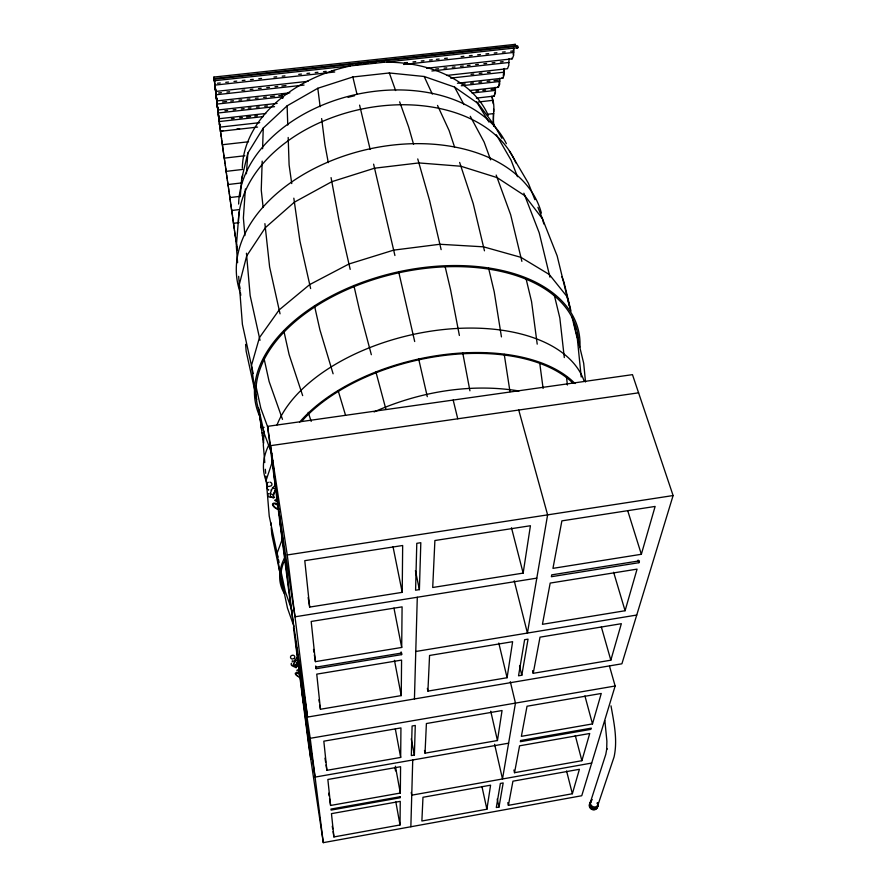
<?xml version="1.0" encoding="UTF-8"?>
<svg xmlns="http://www.w3.org/2000/svg" width="887" height="887" viewBox="0 0 887 887"><rect width="100%" height="100%" fill="white"/><g stroke="black" fill="none" stroke-linecap="round" stroke-linejoin="round"><path stroke-width="1.33" d="M499.403 78.311L499.714 84.132L498.461 87.303L469.556 90.552M499.569 80.861L498.849 85.141M499.636 80.65L499.714 78.788M503.883 68.953L503.284 75.96M513.54 51.79L513.251 54.817M513.606 51.568L513.895 48.53M400.026 824.965L400.248 801.349L331.461 813.645L333.922 836.94L400.026 824.965L395.835 801.915M400.325 793.045L400.58 766.712L327.857 779.485L330.607 805.463L400.325 793.045L395.38 766.191M400.669 757.431L400.946 727.917L323.822 741.177L326.893 770.326L400.669 757.431L395.336 728.992M401.246 695.608L401.578 660.094L316.748 674.142L320.451 709.256L401.246 695.608L394.46 660.316M401.634 654.617L401.645 653.032L316.016 667.157L316.182 668.72L401.634 654.617L401.101 651.912M401.7 647.455L402.088 606.863L311.193 621.454L315.428 661.635L401.7 647.455L393.961 608.094M402.221 592.35L402.665 545.505L304.784 560.662L309.674 607.085L402.221 592.35L393.019 546.714M493.649 111.784L493.638 108.979M410.858 826.751L412.732 759.982M414.44 698.956L417.289 597.25M414.384 755.037L415.282 725.455L412.1 725.998L411.335 755.569L414.384 755.037L411.246 738.827M419.396 589.622L420.815 542.7L416.79 543.321L415.582 590.221L419.396 589.622L415.415 570.629M226.163 171.357L242.628 169.461M262.186 161.135L261.244 190.051L263.151 207.525M262.585 148.739L263.251 128.072L287.122 105.83L317.801 88.268L352.849 76.981L389.326 72.967L424.174 76.493L454.554 87.07L478.237 103.602L493.782 124.535L501.92 138.339M294.772 663.021L294.927 662.245M425.028 753.174L426.403 723.537L502.053 710.531L497.452 740.523L425.028 753.174L424.496 750.48M427.911 691.106L429.563 655.46L512.619 641.7L507.087 677.723L427.911 691.106L427.357 688.401M264.126 431.259L263.328 445.097L264.781 462.559M245.377 188.964L243.382 217.936L244.912 235.576M246.42 173.785L247.85 153.063L263.251 128.072M239.069 211.893L236.341 246.309L237.605 262.696M240.266 196.703L241.685 178.764L247.85 153.063M495.401 87.791L495.401 93.024L494.203 96.084L476.386 98.102M294.052 660.527L293.763 661.303M513.473 48.042L513.673 55.304L512.265 58.841L426.536 68.277M486.896 809.232L490.589 785.183L422.977 797.28L421.879 821.007L486.896 809.232L481.94 786.514M523.153 573.102L530.426 525.736L434.896 540.516L432.712 587.493L523.153 573.102L511.477 527.754M504.359 68.465L504.182 74.896L502.885 78.178L457.459 83.256M499.004 807.037L503.173 782.933L500.379 783.432L496.31 807.525L499.004 807.037L497.219 799.032M521.8 675.24L528.042 639.15L524.616 639.715L518.54 675.794L521.8 675.24L519.516 665.926M509.038 58.697L508.828 65.294L507.486 68.698L446.882 75.417M508.395 805.341L512.941 781.181L579.399 769.295L572.359 793.754L508.395 805.341L507.785 802.668M514.527 772.699L519.582 745.812L589.722 733.494L581.883 760.702L514.527 772.699L513.906 770.016M533.22 673.311L540.017 637.165L621.343 623.694L610.833 660.194L533.22 673.311L532.555 670.65M495.035 92.525L494.569 93.989M241.685 178.764L242.716 175.094M592.483 723.914L601.253 693.468L527.033 706.229L521.368 736.343L592.483 723.914L584.921 695.929M625.08 610.733L637.066 569.132L550.184 583.081L542.434 624.315L625.08 610.733L613.627 572.259M638.917 562.691L639.46 560.839L551.725 574.865L551.381 576.705L638.917 562.691L638.108 560.063M641.345 554.286L655.127 506.433L561.881 520.869L552.956 568.356L641.345 554.286L627.841 511.112M609.535 666.292L615.146 686.006L581.75 795.739L323.289 842.65L308.532 744.282L293.486 627.519L310.217 738.306L323.289 842.65M673.1 495.545L621.898 663.798L307.556 717.073L290.448 603.969L267.552 426.37L632.475 374.647L673.1 495.545L287.255 554.963L307.556 717.073M590.509 801.892L605.799 754.349L606.819 748.573L606.697 749.493L606.885 741.144L604.879 720.665M272.83 460.198L266.233 480.033L267.508 489.236M598.126 804.454L614.07 756.966C617.795 740.057 613.948 722.55 610.999 705.83M282.742 537.899L277.11 553.166L279.516 570.696M292.322 660.704L292.278 661.913M215.608 89.909L213.911 77.069L515.236 44.35L516.112 46.423M298.154 665.073L296.07 667.612L293.53 666.492L293.331 664.374L295.238 659.717L297.322 657.189M296.07 667.612L295.881 665.505L297.788 660.837L295.238 659.717M272.542 487.872L275.669 489.169L273.318 494.879L273.639 498.084L270.513 496.775L270.191 493.571L272.542 487.872L275.192 485.422M214.144 78.633L214.399 79.996L214.144 78.633L515.946 45.725M517.354 46.723L517.709 46.146L214.31 79.143L214.61 81.582L213.911 77.069M517.709 46.146L517.953 47.665L516.6 48.419M295.371 661.236L295.859 660.571M514.549 44.738L515.236 44.35M271.821 496.787L269.814 497.163A2.628 2.217 -6.4 0 1 268.462 493.527M294.229 658.398L292.211 659.052A2.162 1.962 -10.8 0 1 291.058 655.837L292.278 655.205M294.085 665.893L292.854 666.048A2.151 1.951 -11.1 0 1 291.402 663.288M374.059 411.945C418.93 391.877 470.31 382.996 519.039 390.99M493.471 113.226L493.372 122.606M268.351 482.295L267.397 482.861A2.661 2.24 -6.2 0 0 268.717 486.542L271.267 485.799A2.661 2.24 -6.2 0 0 269.914 482.14M591.707 763.053L411.745 795.173L411.235 792.468M508.606 743.184L315.073 777.101L301.491 686.915M310.217 738.306L615.146 686.006M415.77 651.49L636.744 615.035M536.801 578.136L295.005 616.809L279.061 512.209M638.585 392.83L270.513 445.673L293.043 621.111M264.093 427.357L261.366 427.833M233.514 223.313L238.991 222.637M238.548 209.665L231.695 210.496L231.884 211.749M228.026 184.529L241.752 182.899M229.866 197.568L239.49 196.415M248.548 141.765L222.393 144.725M488.127 114.223L493.627 113.591M244.845 155.746L224.278 158.141L224.478 159.383M257.552 127.085L220.486 131.298L219.466 124.158L219.943 127.129L259.725 122.65M220.419 130.966L223.169 130.655M236.884 129.103L239.623 128.781M478.293 101.994L492.884 100.331C495.489 109.068 491.886 117.583 494.203 126.364M217.515 107.892L217.26 105.664L217.936 109.999L277.143 103.391M224.877 110.753L227.626 110.443M233.115 109.833L235.864 109.522M241.353 108.913L244.102 108.602M248.227 108.147L250.966 107.837M256.465 107.216L259.204 106.917M264.703 106.296L267.442 105.996M462.415 84.187L465.165 83.877M470.653 83.267L473.403 82.957M478.891 82.347L481.641 82.036M487.129 81.427L489.879 81.116M493.992 80.662L498.117 80.196M218.224 112.982L274.526 106.673M461.262 85.773L499.714 81.46M219.965 127.151L218.291 114.434L218.967 118.736L265.79 113.481M231.396 118.736L234.135 118.426M239.634 117.805L242.384 117.494M246.508 117.029L250.622 116.563M254.746 116.097L257.496 115.798M475.942 91.184L478.692 90.873M482.816 90.407L485.566 90.097M491.054 89.487L493.804 89.177M219.233 121.563L263.206 116.596M472.039 93.046L495.401 90.407M216.616 98.579L215.064 87.015L215.763 91.45L308.066 81.305M218.623 92.958L221.373 92.647M226.872 92.048L229.611 91.738M241.985 90.374L244.734 90.075M250.234 89.476L252.983 89.166M258.483 88.567L261.221 88.256M266.721 87.658L269.471 87.347M274.97 86.749L277.72 86.449M281.844 85.995L285.969 85.54M435.772 69.042L438.522 68.742M444.021 68.133L446.771 67.833M452.259 67.224L455.009 66.924M460.508 66.314L463.258 66.015M467.382 65.56L470.132 65.261M475.632 64.651L478.381 64.352M483.87 63.742L486.619 63.443M492.119 62.833L494.868 62.533M500.368 61.924L503.117 61.624M216.095 94.776L304.053 85.074M431.88 70.982L508.85 62.5M216.417 98.025L216.672 99.399L216.184 96.528L216.871 100.907L289.883 92.825M282.465 98.368L282.121 94.332L287.632 93.723M222.46 101.961L226.573 101.506M230.698 101.051L233.447 100.741M238.936 100.131L241.685 99.832M247.174 99.222L249.923 98.912M255.412 98.302L258.161 98.002M263.65 97.393L266.399 97.082M270.524 96.628L274.637 96.173M278.762 95.707L281.501 95.408M471.008 74.375L473.747 74.076M479.246 73.466L481.985 73.155M487.484 72.546L490.223 72.246M217.182 104.056L283.097 96.738M450.629 78.111L504.193 72.169M214.543 80.717L517.953 47.665M217.492 83.245L220.242 82.946M225.741 82.347L228.502 82.047M234.002 81.449L236.762 81.149M242.262 80.54L245.023 80.24M250.522 79.642L253.283 79.342M258.782 78.743L261.543 78.433M273.928 77.08L276.677 76.781M282.188 76.182L284.938 75.883M298.708 74.375L301.458 74.076M306.969 73.477L309.718 73.177M315.229 72.579L317.978 72.279M323.489 71.67L326.239 71.37M331.749 70.772L334.499 70.472M404.705 62.8L407.455 62.5M412.965 61.902L415.715 61.602M421.225 61.003L423.975 60.704M429.485 60.094L432.235 59.795M436.36 59.351L439.12 59.041M444.62 58.442L447.381 58.143M461.14 56.646L463.901 56.336M469.4 55.737L472.15 55.437M477.661 54.839L480.41 54.539M485.921 53.93L488.67 53.63M494.181 53.032L496.931 52.732M502.441 52.133L505.191 51.834M510.701 51.224L513.451 50.925M214.964 85.097L334.732 72.002M403.563 64.474L513.695 52.433M502.885 78.178L502.086 77.524M498.461 87.303L497.685 86.638M494.203 96.084L493.46 95.408M270.191 493.571L273.318 494.879M293.331 664.374L295.881 665.505M511.943 58.886L511.411 58.198M476.496 101.661L488.959 122.073M218.967 118.736L216.45 98.845L216.561 99.477M509.371 151.001L528.342 183.177L534.894 199.708M496.332 134.769L511.078 160.17L517.465 176.679M454.554 87.07L463.99 104.611M470.276 116.297L484.125 142.053L490.622 159.837M492.884 100.331L492.207 96.905M424.174 76.493L432.302 94.1M437.524 105.42L449.121 130.566L454.587 147.131M494.07 126.431L493.538 124.069M537.921 207.336L557.147 255.866L569.321 305.926M561.903 276.811L563.921 281.933L571.017 311.149M523.862 193.189L539.207 232.804L549.94 277.143M271.777 453.678L264.193 433.355L258.549 407.676M268.451 429.009L260.867 408.419L255.866 385.634M496.188 175.072L510.668 214.776L521.878 261.355M389.326 72.967L395.613 90.552M399.66 101.861L408.641 127.007L413.575 144.304M293.907 626.3L287.488 608.149L281.223 578.723M282.498 419.351L269.116 381.499L263.838 357.583M292.067 610.866L285.248 591.407L280.758 570.308M459.632 162.432L473.214 203.589L484.457 250.81M302.667 395.624L289.107 354.567L283.84 330.918M308.21 412.377L311.193 421.414M385.867 409.095L375.922 371.997M333.102 373.793L319.919 329.875L314.519 305.893M338.158 390.657L345.564 415.338M601.342 626.932L610.833 660.194M417.744 158.939L429.607 200.54L441.138 249.635M518.74 410.038L547.612 514.87L527.421 633.074L514.216 580.774M371.343 354.711L359.39 309.685L353.869 285.492M543.831 223.99L542.456 218.779L524.838 195.728L497.108 177.611L460.896 166.246L418.886 162.931L374.558 168.197L331.816 181.691L294.395 202.169L265.346 227.682L246.686 255.922L239.302 284.527L239.856 288.563M575.297 735.545L581.883 760.702M570.164 308.543L567.059 296.635L549.308 274.504L520.902 257.33L483.504 246.83L439.874 244.269L393.662 250.134L348.968 263.993L309.718 284.572L279.172 309.896L259.436 337.659L251.442 365.533L254.99 391.455M566.571 770.98L572.359 793.754M453.179 400.059L457.759 418.786M574.255 324.442L575.552 329.798M576.206 332.47L583.69 363.238L585.52 381.975M571.893 316.537L577.382 339.089L581.207 376.997M554.408 295.571L559.83 317.945L564.298 357.55M526.08 278.817L531.568 301.658L537.212 344.145M510.324 681.715L515.458 703.103L502.497 778.974L494.602 744.271M352.849 76.981L357.029 94.41M359.601 105.132L370.134 149.382M488.56 268.04L494.236 291.89L501.443 336.894M498.793 643.042L507.087 677.723M445.23 267.054L450.585 289.827L459.377 335.463M373.615 164.162L394.915 255.511M398.651 271.677L414.695 341.528M418.697 359.047L427.29 396.655M490.733 711.197L497.452 740.523M350.188 269.371L338.956 220.142L331.062 177.611M310.627 288.563L299.928 241.076L293.83 198.178M280.048 313.832L269.626 267.009L264.903 223.646M260.024 340.309L250.145 295.559L246.453 253.205M253.216 373.571L242.395 324.343L238.67 276.345M256.775 399.571L246.154 351.219L245.61 344.344M276.411 497.696L276.988 500.39M277.953 557.125L269.238 516.179L265.9 475.997M278.518 559.752L279.083 562.391M280.647 576.051L271.799 534.473L271.245 527.809M462.759 352.993L469.922 390.801M282.121 94.332L282.842 98.147M328.29 162.654L324.997 144.98L321.648 118.581M395.048 768.175L395.547 770.892M504.226 354.29L509.992 391.666M263.55 443.178L263.361 441.859M308.155 597.55L309.674 607.085M313.499 649.417L313.931 652.133M314.353 654.85L315.428 661.635M315.75 665.982L316.182 668.72M318.965 699.765L319.387 702.482M319.819 705.187L320.451 709.256M220.541 131.708L219.144 120.942M224.344 158.551L224.034 156.544M227.892 183.742L228.092 184.951M324.997 758.174L325.629 762.221M326.05 764.927L326.893 770.326M328.7 793.233L329.121 795.949M329.543 798.666L330.607 805.463M231.562 209.676L231.762 210.918M235.177 235.177L235.377 236.452M332.259 826.152L332.669 828.857M333.091 831.551L333.922 836.94M267.552 426.37L287.255 554.963M259.78 416.801L259.991 418.132M219.344 123.537L219.499 124.546M280.137 523.973L282.898 542.157M262.619 436.792L262.829 438.145M301.613 690.607L303.997 706.473M220.486 131.376L220.675 132.54M224.223 157.731L223.857 155.336M227.771 182.91L227.959 184.119M228.026 184.574L228.214 185.782M231.44 208.844L231.629 210.064M235.055 234.345L235.243 235.598M235.31 236.042L235.51 237.284M259.669 416.058L259.858 417.278M259.913 417.644L260.102 418.864M262.696 437.291L262.364 435.062M262.752 437.646L262.94 438.877M220.608 132.207L220.852 133.76M224.411 159.028L224.644 160.591M227.593 181.713L227.837 183.287M228.147 185.416L228.38 186.98M231.263 207.658L231.507 209.232M231.817 211.35L232.272 214.399M234.878 233.17L235.122 234.767M235.432 236.873L235.676 238.47M259.525 415.061L259.747 416.546M260.024 418.376L260.246 419.873M262.596 436.559L262.009 432.579M262.862 438.389L263.084 439.874M220.785 133.416L221.306 136.964M223.646 153.85L223.923 155.691M224.588 160.237L224.866 162.088M227.382 180.238L227.66 182.09M228.325 186.603L228.602 188.454M231.052 206.205L231.341 208.046M231.995 212.536L232.505 216.029M234.678 231.729L234.955 233.58M235.609 238.049L235.887 239.911M221.007 134.924L221.562 138.727M223.701 154.205L223.158 150.424M224.799 161.722L225.098 163.762M227.15 178.586L227.449 180.615M228.536 188.077L228.835 190.106M230.82 204.564L231.13 206.593M234.445 230.121L234.745 232.139M235.809 239.49L236.119 241.519M259.359 413.863L259.603 415.548M260.168 419.385L260.412 421.07M259.17 412.555L259.436 414.351M260.334 420.582L260.601 422.378M263.007 439.375L263.439 442.358M291.745 183.576L289.107 164.982L288.186 137.474M223.469 152.531L222.914 148.728M225.043 163.396L225.353 165.503M228.768 189.729L229.079 191.825M232.438 215.63L232.749 217.714M236.042 241.098L236.352 243.182M226.895 176.868L227.205 178.963M230.587 202.879L230.886 204.964M234.201 228.458L234.512 230.531M221.495 138.394L221.805 140.456M225.287 165.137L225.586 167.188M226.662 175.194L226.961 177.234M229.012 191.448L229.312 193.488M230.354 201.227L230.653 203.267M232.671 217.315L232.971 219.344M233.98 226.839L234.279 228.868M236.286 242.761L236.574 244.79M260.523 421.89L260.978 424.984M262.086 433.078L261.488 428.909M229.245 193.111L229.522 194.985M232.904 218.945L233.181 220.819M233.78 225.387L234.046 227.249M236.507 244.368L236.785 246.22M221.739 140.113L222.016 142.009M222.981 149.071L222.526 145.911M225.531 166.834L225.808 168.718M226.451 173.686L226.728 175.559M230.143 199.752L230.42 201.615M260.9 424.485L261.133 426.093M261.72 430.494L261.288 427.434M214.831 84.21L214.21 79.497M214.865 84.431L215.474 89.099M215.973 93.911L215.463 90.064M215.996 94.122L217.06 103.214M217.082 103.424L218.113 112.15M218.135 112.35L218.701 116.607M219.122 120.743L218.568 116.563M233.115 220.408L233.348 222.016M233.614 224.2L233.846 225.797M236.707 245.799L236.94 247.395M237.184 249.447L237.35 250.611M221.961 141.665L222.194 143.295M222.759 147.53L222.393 144.991M225.741 168.353L225.974 169.971M226.285 172.444L226.518 174.052M229.456 194.597L229.689 196.204M230.21 200.14L229.855 197.668M261.055 425.605L261.443 428.521M240.41 292.588L240.787 295.271M225.908 169.605L226.096 170.869M226.163 171.546L226.34 172.81M222.138 142.951L222.327 144.226M236.873 246.974L237.051 248.216M237.073 248.626L237.261 249.868M261.177 426.481L261.332 427.567M229.622 195.827L229.811 197.08M230.043 198.921L229.744 196.692M233.281 221.606L233.458 222.859M233.492 223.358L233.68 224.611M539.717 362.994L543.11 388.451M226.03 170.504L226.218 171.912M222.26 143.882L222.46 145.335M296.025 644.328L310.783 759.294M236.984 247.795L237.151 249.047M233.392 222.46L233.569 223.757M317.801 88.268L320.14 106.717M215.375 89.343L215.785 91.439M216.506 97.936L216.594 98.645M216.727 99.444L216.894 100.907M217.803 108.602L217.958 110.01M217.548 107.848L217.625 108.524M493.294 103.879L491.886 96.195M566.471 376.764L567.403 385.013M273.318 465.553L273.684 469.567M274.05 473.591L275.269 486.974M270.79 522.465L271.023 525.137M265.335 469.278L265.679 473.314M287.122 105.83L287.765 125.089M495.256 90.707L495.101 87.325M268.561 489.535A1.319 1.12 -6.3 0 0 268.595 490.112A1.319 1.12 -6.3 0 1 268.528 489.713M271.145 489.846A1.319 1.12 -6.3 0 1 271.023 490.123M274.416 497.197A5.278 1.486 -66.9 0 1 273.595 495.068A5.278 1.486 -66.9 0 1 275.713 489.635M276.19 501.355A3.526 1.552 30.7 0 1 276.932 500.878M278.673 509.626A5.3 2.328 30.7 0 1 272.497 504.515A5.3 2.328 30.7 0 1 278.174 504.359M274.66 500.49A5.3 2.328 30.7 0 1 276.689 499.736M279.35 509.271A4.424 1.94 30.7 0 1 273.34 505.158A4.424 1.94 30.7 0 1 278.019 504.714M278.041 505.546A4.413 1.94 30.7 0 1 275.569 503.494M275.935 501A4.413 1.94 30.7 0 1 276.711 500.978M242.328 168.208A127.384 91.738 -12.8 0 1 350.154 66.037M355.554 64.962A127.384 91.738 -12.8 0 1 359.656 64.274M363.77 63.676A127.384 91.738 -12.8 0 1 367.905 63.177M372.03 62.777A127.384 91.738 -12.8 0 1 376.143 62.478M381.587 62.245A127.384 91.738 -12.8 0 1 384.282 62.19M387.009 62.179A127.384 91.738 -12.8 0 1 488.26 115.354M239.723 291.058A155.901 103.28 -12.9 0 1 360.676 151.012A155.901 103.28 -12.9 0 1 541.403 213.135M238.647 204.077A139.181 97.337 -12.9 0 1 354.867 94.754A139.181 97.337 -12.9 0 1 506.344 143.661M348.059 97.359A138.05 96.55 -12.9 0 1 354.6 95.752M238.415 222.848A143.317 98.801 -12.9 0 1 360.322 109.356A143.317 98.801 -12.9 0 1 515.912 162.953M260.268 417.467A165.536 97.892 -13 0 1 397.986 271.932A165.536 97.892 -13 0 1 579.932 347.127M259.547 412.2A164.084 97.027 -13 0 1 398.44 272.886A164.084 97.027 -13 0 1 578.59 342.293M299.573 422.157A158.341 86.438 -13 0 1 440.207 355.155A158.341 86.438 -13 0 1 575.042 383.539M301.691 421.325A157.054 85.729 -13 0 1 440.041 356.009A157.054 85.729 -13 0 1 572.935 383.129M277.066 424.851A159.948 89.387 -13 0 1 433.843 330.729A159.948 89.387 -13 0 1 584.245 381.388M597.572 804.975A4.324 4.014 33.9 0 1 595.232 809.576A4.324 4.014 33.9 0 1 589.988 807.813A4.324 4.014 33.9 0 1 590.52 802.602M597.539 802.802A4.335 4.014 33.8 0 1 596.252 808.124A4.335 4.014 33.8 0 1 590.587 806.959A4.335 4.014 33.8 0 1 590.886 801.438M597.273 807.004A4.025 3.736 33.9 0 1 595.421 809.188M594.467 809.498A4.025 3.736 33.9 0 1 590.088 803.555M595.72 808.268A4.036 3.736 33.8 0 1 594.767 808.578M592.727 808.423A4.036 3.736 33.8 0 1 591.773 807.957M590.343 806.449A4.036 3.736 33.8 0 1 591.019 801.881M597.217 803.156A4.036 3.736 33.8 0 1 596.552 807.713M597.295 802.923A4.036 3.736 33.8 0 1 596.097 807.88A4.036 3.736 33.8 0 1 590.809 806.793A4.036 3.736 33.8 0 1 591.097 801.648M598.27 803.478A4.047 3.748 33.6 0 1 593.259 806.793A4.047 3.748 33.6 0 1 590.908 800.994M591.54 800.251A4.047 3.748 33.6 0 1 592.372 799.708M293.109 655.183A2.162 1.962 -10.8 0 1 294.251 658.387M298.132 664.773A4.357 0.954 -65.9 0 1 297.622 665.627M296.69 666.758A4.357 0.954 -65.9 0 1 296.092 665.56A4.357 0.954 -65.9 0 1 297.821 661.148M299.008 672.368A2.861 1.031 28.7 0 1 298.575 671.947M298.475 670.738A2.861 1.031 28.7 0 1 298.852 670.672M300.238 677.48A4.302 1.541 28.7 0 1 295.249 673.61A4.302 1.541 28.7 0 1 299.939 674.02M298.952 673.033A4.302 1.552 28.7 0 1 298.143 672.39M297.078 671.149A4.302 1.552 28.7 0 1 299.595 670.14M300.039 677.114A3.581 1.286 28.7 0 1 295.903 673.71A3.581 1.286 28.7 0 1 300.582 674.719M300.538 674.419A3.581 1.286 28.7 0 1 298.243 672.978M266.189 481.109A129.569 71.193 -11.9 0 1 268.805 445.008M284.638 594.002A136.143 66.081 -12.1 0 1 284.261 558.455M283.463 589.267A134.957 65.494 -12.1 0 1 283.751 562.258M400.292 796.703L400.281 797.735L331.095 810.097L330.984 809.066L400.292 796.703M520.58 740.512L520.359 741.698L590.919 729.336L591.263 728.138L520.58 740.512M215.353 88.778L215.541 89.909L215.308 88.822M217.537 107.394L217.736 108.524L217.537 107.394M218.557 116.153L218.756 117.284L218.512 116.108"/></g></svg>
